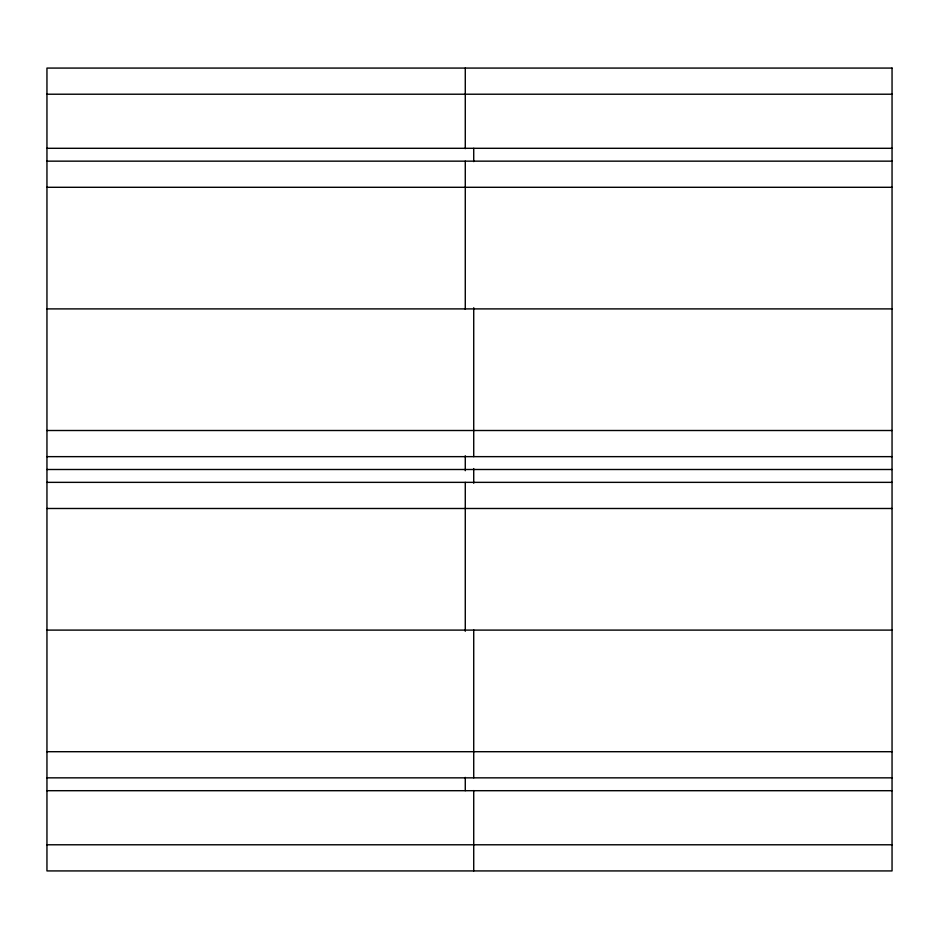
<?xml version="1.0" encoding="UTF-8"?>
<svg xmlns="http://www.w3.org/2000/svg" width="939" height="939" viewBox="0 0 939 939"><rect width="100%" height="100%" fill="white"/><g stroke="black" fill="none" stroke-linecap="round" stroke-linejoin="round"><path stroke-width="1.41" d="M46.95 94.217L892.05 94.217M46.95 148.303L892.05 148.303M46.95 161.156L892.05 161.156M46.95 187.295L892.05 187.295M46.95 308.896L892.05 308.896M46.95 430.508L892.05 430.508M46.95 456.647L892.05 456.647M46.95 469.5L892.05 469.5M46.95 482.353L892.05 482.353M46.95 508.492L892.05 508.492M46.95 630.104L892.05 630.104M46.95 751.705L892.05 751.705M46.95 777.844L892.05 777.844M46.95 790.697L892.05 790.697M46.95 844.783L892.05 844.783M473.726 148.303L473.726 161.602M473.726 307.746L473.726 456.647M473.726 468.573L473.726 483.233M473.726 629.94L473.726 777.844M473.726 790.556L473.726 870.923M465.274 68.078L465.274 148.679M465.274 161.156L465.274 309.318M465.274 455.767L465.274 470.697M465.274 482.353L465.274 631.254M465.274 777.398L465.274 790.708M892.05 68.078L46.95 68.078L46.95 870.923L892.05 870.923L892.05 68.078"/></g></svg>
